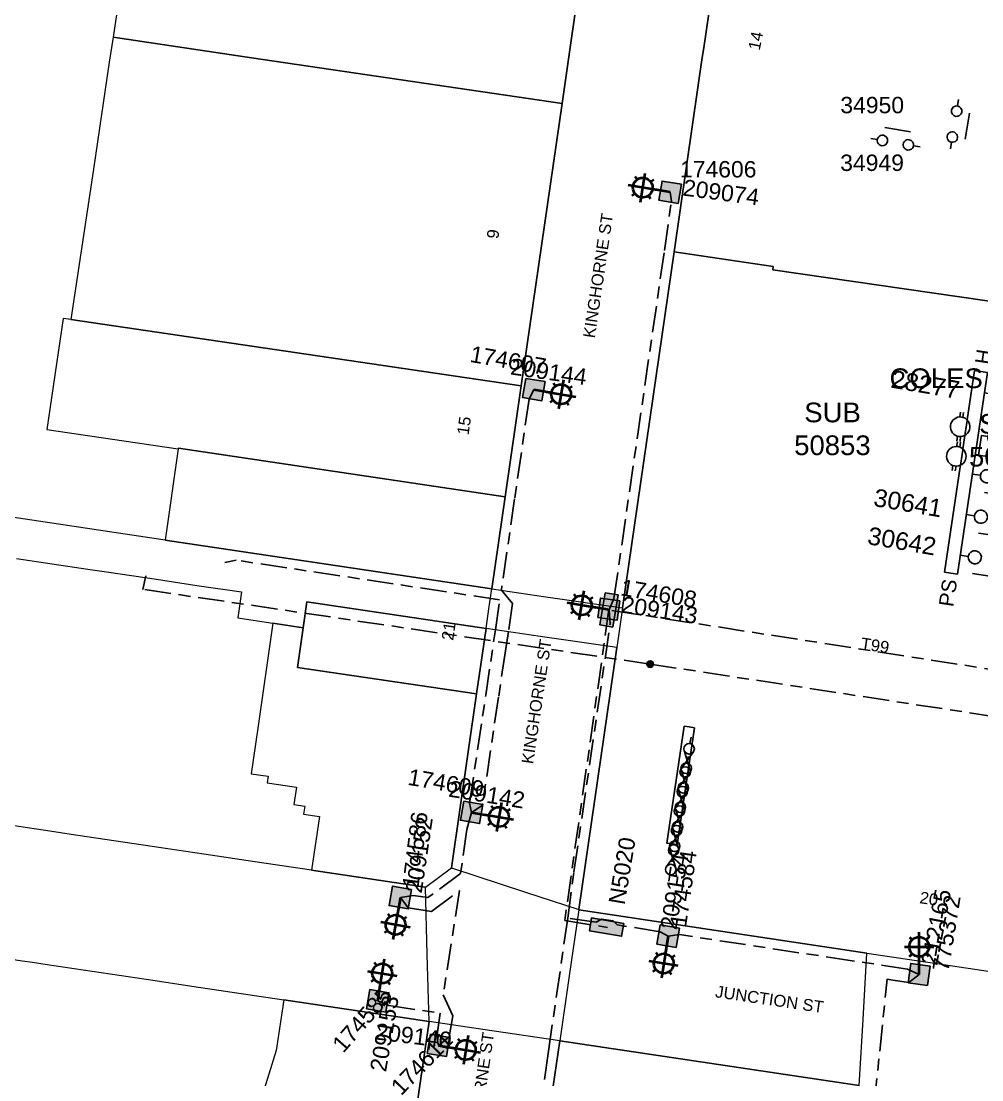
# Model space of a CAD drawing. Header units: metres. Extents: x 280706 to 281640, y 6137848 to 6138622.
# Drawn here: x 280843.8 to 280990.2, y 6138216.8 to 6138378.1 of the extents above; entities that cross this region are included whole.
import ezdxf
from ezdxf.enums import TextEntityAlignment as Align

# ---------------------------------------------------------------- set-up
doc = ezdxf.new("R2010")
doc.units = ezdxf.units.M
doc.linetypes.add('Cable Exist UG', pattern=[8.2, 4, -1.2, 1.8, -1.2])
doc.layers.get('0').update_dxf_attribs({"color": 6})
for name, color, linetype, lineweight in [('Cadastre Buildings_SP_EXT', 9, 'Continuous', 5), ('Cadastre Land Parcels_SP_EXT', 9, 'Continuous', 5), ('Cadastre Roads_SP_EXT', 9, 'Continuous', 5)]:
    doc.layers.add(name, color=color, linetype=linetype, lineweight=lineweight)
for name, color, linetype in [('Equip_HV_EXT', 7, 'Continuous'), ('Equip_LV_EXT', 7, 'Continuous'), ('Equip_SP_SL_EXT', 7, 'Continuous'), ('Mains_HV_EXT', 7, 'Continuous'), ('Mains_LV_EXT', 7, 'Continuous'), ('Mains_SL_EXT', 7, 'Continuous'), ('Notes_HV_MISC', 7, 'Continuous'), ('Notes_SP_MISC', 7, 'Continuous'), ('Sub_HV_EXT', 7, 'Continuous'), ('Sub_LV_EXT', 7, 'Continuous'), ('SupportsUG_SP_LV_EXT', 7, 'Continuous'), ('SupportsUG_SP_LV_SL_EXT', 7, 'Continuous')]:
    doc.layers.add(name, color=color, linetype=linetype)
doc.styles.add('ARIAL', font='arial.ttf', dxfattribs={"height": 2})
doc.styles.add('COLUMN_LABEL', font='arial.ttf')
doc.styles.add('iecARIAL', font='arial.ttf', dxfattribs={"height": 2})
doc.styles.add('IESYMBOL1', font='isocp.shx')
doc.styles.add('PIT_LABEL', font='arial.ttf')
doc.styles.add('POLE_LABEL', font='arial.ttf')
doc.styles.get("Standard").update_dxf_attribs({"font": 'arial.ttf'})
doc.styles.add('SWG_LABEL', font='arial.ttf')
doc.styles.add('SWITCH_LABEL', font='arial.ttf', dxfattribs={"height": 2.5})

# ---------------------------------------------------------------- blocks, each defined once
blk = doc.blocks.new('COLUMN_EXT')
blk.add_hatch(color=256).paths.add_polyline_path([(-1.48500000000015, 1.484999999999891), (-1.48500000000015, -1.485000000000079), (1.484999999999962, -1.485000000000079), (1.484999999999962, 1.484999999999891)])
blk.add_lwpolyline([(-1.485000000000149, -1.485000000000079), (1.484999999999962, -1.485000000000079), (1.484999999999962, 1.484999999999891), (-1.485000000000149, 1.484999999999891)], close=True)
for tag, height, style, flags, p in [('ASSET_NUM', 2.5, 'COLUMN_LABEL', 8, (2, 2)), ('STRUCTURE_PLANT_NUMBER', 0.2, 'POLE_LABEL', 9, (1.813241310185049, 0.03081449384793444)), ('STREET_CODE', 0.2, 'COLUMN_LABEL', 9, (1.813241310185049, -0.2))]:
    blk.add_attdef(tag, text='', height=height, dxfattribs=dict(style=style, flags=flags)).set_placement(p, align=Align.MIDDLE_LEFT)
at = {"flags": 9}
for tag, p in [('STATE', (1.813241310185049, -0.8)), ('STREETNAME', (1.813241310185049, -1.6)), ('OWNED_BY', (1.813241310185049, -0.6000000000000001)), ('COLUMN_TYPE', (1.813241310185049, -0.4)), ('USAGE', (1.813241310185049, -1)), ('LEGEND', (1.813241310185049, -1.2)), ('LOCATION', (1.813241310185049, -1.4)), ('SUBURB', (1.813241310185049, -1.8)), ('NOTES', (1.813241310185049, -2))]:
    blk.add_attdef(tag, text='', height=0.2, dxfattribs=at).set_placement(p, align=Align.MIDDLE_LEFT)
at = {"flags": 1}
blk.add_attdef('Z', (1.813241310185049, -2.350910900690394), '', height=0.2, dxfattribs=at)
blk = doc.blocks.new('PILLAR_EXT')
blk.add_hatch(color=256).paths.add_polyline_path([(-2.475, 0.9900000000001077), (-2.475, -0.9899999999999203), (2.475, -0.9899999999999203), (2.475, 0.9900000000001077)])
blk.add_lwpolyline([(-2.475, -0.9899999999999203), (2.475, -0.9899999999999203), (2.475, 0.9900000000001077), (-2.475, 0.9900000000001077)], close=True)
at = {"style": 'iecARIAL', "flags": 8}
blk.add_attdef('ASSET_NUM', (1.5, 3.5), '', height=2.5, dxfattribs=at)
for tag, p, flags in [('OWNED_BY', (0, -0.2), 9), ('STATE', (0, -0.3999999999999999), 9), ('SUPPORT_TYPE', (0, -0.6000000000000001), 9), ('STREETNAME', (0, -1.8), 9), ('USAGE', (0, -0.8), 9), ('LEGEND', (0, -1), 9), ('LOCATION', (0, -1.2), 9), ('NOTES', (0, -1.4), 9), ('PARENT', (0, -1.6), 9), ('SUBURB', (0, -2), 1)]:
    blk.add_attdef(tag, p, '', height=0.2, dxfattribs=dict(flags=flags))
blk = doc.blocks.new('SL_LANTERN_EXT')
at = {"lineweight": 40}
for p, q in [((-0.0003060289502343494, 1.9678317076105), (-0.0003060289502343494, 6.4678317076105)), ((-1.458713765147479, 5.676239443807788), (-1.060966200730022, 5.27849187939033)), ((1.458101707247053, 5.676239443807788), (1.060354142829596, 5.27849187939033)), ((-2.250306028950234, 4.2178317076105), (2.249693971049766, 4.2178317076105)), ((-1.458713765147479, 2.759423971413256), (-1.060966200730022, 3.157171535830713)), ((0, 0), (4.136637699048151e-10, 2.721158353900137)), ((1.458101707247053, 2.759423971413256), (1.060354142829596, 3.157171535830713))]:
    blk.add_line(p, q, dxfattribs=at)
blk.add_circle((-0.0003060289502343494, 4.2178317076105), 1.5, dxfattribs=at)
at = {"style": 'iecARIAL', "flags": 8}
blk.add_attdef('ASSET_NUM', (1.5, 1.5), '', height=2.5, dxfattribs=at)
for tag, p, height, flags in [('OPERATING_VOLTAGE', (0.9812559736337789, -1.652742460808054), 0.2, 9), ('CONSTRUCTED_VOLTAGE', (0.9812559736337789, -0.6527424608080536), 0.2, 9), ('CONTROL_TYPE', (0.9812559736337789, -0.8527424608080537), 0.2, 9), ('LANTERN_PURPOSE', (0.9812559736337789, -1.052742460808054), 0.2, 9), ('LANTERN_TYPE', (0.9812559736337789, -1.252742460808054), 0.2, 9), ('NO_PHASES', (0.9812559736337789, -1.452742460808054), 0.2, 9), ('LNUMBER', (2.181255973633779, -3.252742460808054), 2.5, 8), ('STATE', (0.9812559736337789, -2.252742460808054), 0.2, 9), ('ORIENTATION', (0.9812559736337789, -1.852742460808054), 0.2, 9), ('OWNED_BY', (0.9812559736337789, -2.052742460808053), 0.2, 9), ('CEXIST', (0.9812559736337789, -2.652742460808053), 0.2, 9), ('CNEW', (0.9812559736337789, -2.852742460808054), 0.2, 9), ('CNUMBER', (0.9812559736337789, -3.052742460808054), 0.2, 9), ('CREMOVE', (0.9812559736337789, -3.252742460808054), 0.2, 9), ('USAGE', (0.9812559736337789, -2.452742460808054), 0.2, 9), ('CREPLACE', (0.9812559736337789, -3.452742460808054), 0.2, 9), ('LKINGHEIGHT', (0.9812559736337789, -3.652742460808054), 0.2, 9), ('LBRACKET', (0.9812559736337789, -3.852742460808054), 0.2, 9), ('LBRACKETVOCAB', (0.9812559736337789, -4.052742460808055), 0.2, 9), ('LCATEGORY', (0.9812559736337789, -4.252742460808054), 0.2, 9), ('LCHARGE1', (0.9812559736337789, -4.452742460808055), 0.2, 9), ('LCHARGE1PERCENT', (0.9812559736337789, -4.652742460808055), 0.2, 9), ('LCHARGE2', (0.9812559736337789, -4.852742460808055), 0.2, 9), ('LCHARGE2PERCENT', (0.9812559736337789, -5.052742460808055), 0.2, 9), ('LCHARGE3', (0.9812559736337789, -5.252742460808055), 0.2, 9), ('LCHARGE3PERCENT', (0.9812559736337789, -5.452742460808055), 0.2, 9), ('LEXIST', (0.9812559736337789, -5.652742460808056), 0.2, 9), ('LLAMP', (0.9812559736337789, -5.852742460808056), 0.2, 9), ('LLAMPVOCAB', (0.9812559736337789, -6.052742460808056), 0.2, 9), ('LMAST', (0.9812559736337789, -6.252742460808056), 0.2, 9), ('LMASTVOCAB', (0.9812559736337789, -6.452742460808056), 0.2, 9), ('LNEW', (0.9812559736337789, -6.652742460808057), 0.2, 9), ('LANTNUMBER', (0.9812559736337789, -6.852742460808057), 0.2, 9), ('LOUTREACH', (0.9812559736337789, -7.252742460808057), 0.2, 9), ('LOUTREACHVOCAB', (0.9812559736337789, -7.452742460808057), 0.2, 9), ('LRATECODE', (0.9812559736337789, -7.652742460808057), 0.2, 9), ('LREMOVE', (0.9812559736337789, -7.852742460808058), 0.2, 9), ('LREPLACE', (0.9812559736337789, -8.052742460808059), 0.2, 9), ('LTYPE', (0.9812559736337789, -8.252742460808058), 0.2, 9), ('STREETNAME', (0.9812559736337789, -9.252742460808054), 0.2, 9), ('SUBURB', (0.9812559736337789, -9.452742460808054), 0.2, 1), ('LTYPEVOCAB', (0.9812559736337789, -8.452742460808057), 0.2, 9), ('LEGEND', (0.9812559736337789, -8.652742460808057), 0.2, 9), ('LOCATION', (0.9812559736337789, -8.852742460808056), 0.2, 9), ('NOTES', (0.9812559736337789, -9.052742460808055), 0.2, 9)]:
    blk.add_attdef(tag, p, '', height=height, dxfattribs=dict(flags=flags))
blk = doc.blocks.new('LV_UG_LINKS_OPEN_EXT')
for p, q in [((-0.2489999999999862, 1.473103866215908), (-0.2489999999999861, 2.220103866215937)), ((0.2489999999999856, 1.473103866215908), (0.2489999999999857, 2.220103866215937)), ((-0.2489999999999863, -1.473103866215909), (-0.2489999999999863, -2.220103866215937)), ((0.2489999999999855, -1.473103866215909), (0.2489999999999854, -2.220103866215937))]:
    blk.add_line(p, q)
at = {"flags": 9}
for tag, p in [('ACTUAL_STATUS', (0, 0)), ('STATE', (0, -1)), ('SWITCH_TYPE', (0, -1.2)), ('OPERATING_VOLTAGE', (0, -0.6000000000000001)), ('ORIENTATION', (0, -0.8)), ('CONSTRUCTED_VOLTAGE', (0, -0.2)), ('USAGE', (0, -1.4)), ('NO_PHASES', (0, -0.4)), ('NOTES', (0, -1.6))]:
    blk.add_attdef(tag, text='', height=0.2, dxfattribs=at).set_placement(p, align=Align.MIDDLE_LEFT)
at = {"flags": 1}
blk.add_attdef('Z', (0, 0), '', height=0.2, dxfattribs=at)
blk.add_wipeout([(-0.24899999999998562, 1.4731038662159084), (-0.43166543155620846, 1.430280027078489), (-0.6075232413923606, 1.3648998175061675), (-0.7738000467949621, 1.2779943224601449), (-0.9278735632138649, 1.1709340935121229), (-1.0673139592560856, 1.0454075344272913), (-1.1899221765783832, 0.9033942740283512), (-1.2937646103509868, 0.7471339462664033), (-1.3772036033608384, 0.5790908698556478), (-1.438923272844135, 0.4019151844951523), (-1.4779502627435812, 0.21840105658267372), (-1.493669094114869, 0.031442613541419195), (-1.4858318715972991, -0.1560116982982902), (-1.4545621928717025, -0.34100561245896444), (-1.4003531994511826, -0.5206216644042816), (-1.3240597995448642, -0.6920272016976363), (-1.2268851856447387, -0.852519056623207), (-1.1103618594613103, -0.9995661767556301), (-0.9763274634561544, -1.130849541168726), (-0.8268958001225378, -1.2442987327808197), (-0.6644234960573812, -1.3381245900689271), (-0.49147283655204177, -1.4108474232147632), (-0.31077135682263524, -1.4613203496971037), (-0.12516882715032562, -1.488747381314257), (0.06240768969837773, -1.492695977393507), (0.2489999999999907, -1.4731038662159068), (0.43166543155621384, -1.4302800270784861), (0.6075232413923659, -1.3648998175061637), (0.7738000467949668, -1.27799432246014), (0.9278735632138694, -1.1709340935121169), (1.06731395925609, -1.0454075344272855), (1.1899221765783874, -0.9033942740283458), (1.2937646103509894, -0.7471339462663971), (1.3772036033608408, -0.5790908698556416), (1.4389232728441363, -0.4019151844951452), (1.4779502627435819, -0.21840105658266662), (1.493669094114869, -0.031442613541412534), (1.4858318715972978, 0.1560116982982973), (1.454562192871701, 0.34100561245897154), (1.40035319945118, 0.5206216644042887), (1.3240597995448617, 0.6920272016976425), (1.2268851856447354, 0.8525190566232133), (1.1103618594613065, 0.9995661767556361), (0.9763274634561495, 1.1308495411687312), (0.8268958001225324, 1.2442987327808255), (0.6644234960573754, 1.3381245900689316), (0.4914728365520358, 1.4108474232147663), (0.310771356822629, 1.4613203496971061), (0.12516882715031935, 1.4887473813142589), (-0.06240768969838402, 1.4926959773935082)])
blk.add_lwpolyline([(-2e-16, -1.493999999999914, 1), (-2e-16, 1.493999999999914, 1)], format="xyb", close=True)
blk = doc.blocks.new('SWG_HOLEC_SU_EXT')
blk.add_line((1.799999999999953, -2), (5.799999999999954, -2.000000000000002))
for points in [[(1, -3.612290588178579e-16), (0, 0)], [(6.599999999999909, -2.304120029538234e-15), (7.599999999999908, -2.765349798108935e-15)]]:
    blk.add_lwpolyline(points)
for points in [[(1.799999999999954, -0.7999999999999551, 1), (1.799999999999954, 0.799999999999954, 1)], [(5.799999999999955, -0.7999999999999564, 1), (5.799999999999955, 0.7999999999999526, 1)]]:
    blk.add_lwpolyline(points, format="xyb", close=True)
at = {"style": 'SWITCH_LABEL', "flags": 8}
blk.add_attdef('ASSET_NUM', text='', height=2.5, rotation=179.9543738355393, dxfattribs=at).set_placement((-2.399999680492635, -2.421339345415305e-05), align=Align.MIDDLE_LEFT)
at = {"flags": 1}
blk.add_attdef('Z', (0, 0), '', height=0.2, dxfattribs=at)
at = {"flags": 9}
for tag, p in [('ACTUAL_STATUS', (0, -0.4)), ('OPERATING_VOLTAGE', (0, -1)), ('ORIENTATION', (0, -1.2)), ('CONSTRUCTED_VOLTAGE', (0, -0.6000000000000001)), ('NO_PHASES', (0, -0.8)), ('STATE', (0, -1.8)), ('SWITCH_TYPE', (0, -2)), ('STREETNAME', (0, -2.6)), ('OWNED_BY', (0, -1.4)), ('USAGE', (0, -2.2)), ('PARENT', (0, -1.6)), ('LOCATION', (0, -2.4)), ('SUBURB', (0, -2.8)), ('NOTES', (0, -3))]:
    blk.add_attdef(tag, text='', height=0.2, dxfattribs=at).set_placement(p, align=Align.MIDDLE_LEFT)
at = {"style": 'SWITCH_LABEL', "flags": 9}
blk.add_attdef('STREET_CODE', text='', height=0.2, dxfattribs=at).set_placement((0, -0.2), align=Align.MIDDLE_LEFT)
blk = doc.blocks.new('PIT_EXT')
blk.add_hatch(color=256).paths.add_polyline_path([(-2.474999999999999, 0.9900000001536684), (2.474999999999999, 0.9900000001536684), (2.474999999999999, -0.9900000001536684), (-2.474999999999999, -0.9900000001536684)])
at = {"lineweight": -3}
blk.add_lwpolyline([(-2.474999999999999, 0.9900000001536684), (2.474999999999999, 0.9900000001536684), (2.474999999999999, -0.9900000001536684), (-2.474999999999999, -0.9900000001536684)], close=True, dxfattribs=at)
at = {"style": 'PIT_LABEL'}
for tag, height, flags, p in [('ASSET_NUM', 2.5, 8, (2, 2)), ('STREET_CODE', 0.2, 9, (0, -0.2))]:
    blk.add_attdef(tag, text='', height=height, dxfattribs=dict(at, flags=flags)).set_placement(p, align=Align.MIDDLE_LEFT)
at = {"flags": 1}
blk.add_attdef('Z', (0, 0), '', height=0.2, dxfattribs=at)
at = {"flags": 9}
for tag, p in [('STATE', (0, -0.6000000000000001)), ('SUPPORT_TYPE', (0, -0.8)), ('OWNED_BY', (0, -0.4)), ('USAGE', (0, -1)), ('LOCATION', (0, -1.2)), ('NOTES', (0, -1.4))]:
    blk.add_attdef(tag, text='', height=0.2, dxfattribs=at).set_placement(p, align=Align.MIDDLE_LEFT)
blk = doc.blocks.new('CONNECTOR_NODE_EXT')
h = blk.add_hatch(color=256)
edge = h.paths.add_edge_path()
edge.add_arc((0, 0), 0.5, 0, 360)
blk.add_circle((0, 0), 0.5)
at = {"flags": 1}
blk.add_attdef('Z', (0, 0), '', height=0.2, dxfattribs=at)
at = {"flags": 9}
for tag, p in [('CONNECTOR_TYPE', (0, 0)), ('SUBTYPE', (0, -1)), ('OPERATING_VOLTAGE', (0, -0.6000000000000001)), ('ORIENTATION', (0, -0.8)), ('CONSTRUCTED_VOLTAGE', (0, -0.2)), ('USAGE', (0, -1.2)), ('NO_PHASES', (0, -0.4)), ('NOTES', (0, -1.4))]:
    blk.add_attdef(tag, text='', height=0.2, dxfattribs=at).set_placement(p, align=Align.MIDDLE_LEFT)
blk = doc.blocks.new('LV_UG_DFUSE_CLOSED_EXT')
for points in [[(1, -3.613374790351065e-16), (0, 0)], [(5.039784946742126, 0.7257815100182299), (2.155555555555553, -0.7166451331820963)], [(5.048872558026642, -0.7074657615368452), (2.155555555555553, 0.7166451331820949)], [(6.199889668833661, 0.01310309424376922), (7.199889668833661, 0.01310309424376896)]]:
    blk.add_lwpolyline(points)
for centre in [(1.8, -6.098149329253344e-16), (5.399891455478972, 0.01141234609430987)]:
    blk.add_circle(centre, 0.8)
at = {"flags": 9}
for tag, p in [('ACTUAL_STATUS', (0, 0)), ('STATE', (0, -1)), ('SWITCH_TYPE', (0, -1.2)), ('OPERATING_VOLTAGE', (0, -0.6000000000000001)), ('ORIENTATION', (0, -0.8)), ('CONSTRUCTED_VOLTAGE', (0, -0.2)), ('USAGE', (0, -1.4)), ('NO_PHASES', (0, -0.4)), ('NOTES', (0, -1.6))]:
    blk.add_attdef(tag, text='', height=0.2, dxfattribs=at).set_placement(p, align=Align.MIDDLE_LEFT)
at = {"flags": 1}
blk.add_attdef('Z', (0, 0), '', height=0.2, dxfattribs=at)
blk = doc.blocks.new('SWG_HOLEC_SFU_EXT')
for p, q in [((2.234521553038632, 4.026372897280907), (5.694345196992856, 5.537004763850518)), ((2.248953841069237, 5.561662617330625), (5.694345196992856, 4.06412339048046)), ((1.800000000000011, -2.000000000000056), (5.800000000000012, -2.000000000000057))]:
    blk.add_line(p, q)
for points in [[(2.005727443905692, 4.000001384089297, 1), (2.005727443905692, 5.600001384089318, 1)], [(6.005727443905692, 4.000001384089297, 1), (6.005727443905692, 5.600001384089318, 1)], [(1.800000000000011, -0.8000000000000116, 1), (1.800000000000011, 0.800000000000011, 1)], [(5.800000000000012, -0.800000000000012, 1), (5.800000000000012, 0.8000000000000107, 1)]]:
    blk.add_lwpolyline(points, format="xyb", close=True)
for points in [[(8.403405115905679, 4.800001384089306), (7.603405115905668, 5.40000138408933)], [(7.600000000000023, -4.653504144525048e-16), (7.600000000000023, 2.399999999999977), (0.4057293440000083, 2.399999999999977), (0.4057293440000084, 4.799999999999955), (1.205727443905681, 4.800001384089307)], [(6.805722205983982, 4.802079916614241), (8.403405115905679, 4.800001384089306), (7.603405115905668, 4.200001384089284)], [(1, -1.612303176911189e-16), (0, 0)], [(6.600000000000023, -8.041200967613859e-16), (7.600000000000023, -1.065350414452505e-15)]]:
    blk.add_lwpolyline(points)
at = {"style": 'iecARIAL', "flags": 8}
blk.add_attdef('ASSET_NUM', text='', height=2.5, rotation=179.9543738355392, dxfattribs=at).set_placement((-3, 1), align=Align.MIDDLE_LEFT)
at = {"flags": 9}
for tag, p in [('ACTUAL_STATUS', (0, 0)), ('OPERATING_VOLTAGE', (0, -0.8)), ('ORIENTATION', (0, -1)), ('OWNED_BY', (0, -1.2)), ('CONSTRUCTED_VOLTAGE', (0, -0.4)), ('NO_PHASES', (0, -0.6000000000000001)), ('STATE', (0, -1.6)), ('SWITCH_TYPE', (0, -1.8)), ('STREETNAME', (0, -2.4)), ('SUBURB', (0, -2.6)), ('USAGE', (0, -2)), ('PARENT', (0, -1.4)), ('LOCATION', (0, -2.2)), ('NOTES', (0, -2.8))]:
    blk.add_attdef(tag, text='', height=0.2, dxfattribs=at).set_placement(p, align=Align.MIDDLE_LEFT)
at = {"flags": 1}
blk.add_attdef('Z', (0, 0), '', height=0.2, dxfattribs=at)
blk = doc.blocks.new('HOLEC_AABCA_EXT')
for p, q in [((-1.6, 4.532398761858404e-16), (-1.5999999999999985, 24.82595079205601)), ((-1.5999999999999985, 24.82595079205601), (-0.7999999999999985, 24.82595079205601)), ((1.5543122344752192e-15, 24.82595079205601), (-0.7999999999999985, 24.82595079205601)), ((0, 4.930380657631324e-32), (1.5543122344752192e-15, 24.82595079205601)), ((-1.6, 4.532398761858404e-16), (-0.8, 2.2661993809292026e-16)), ((0, 4.930380657631324e-32), (-0.8, 2.2661993809292026e-16))]:
    blk.add_line(p, q)
for name, p in [('SWG_HOLEC_SU_EXT', (1.77635683940025e-15, 22.32592657866257)), ('SWG_HOLEC_SFU_EXT', (7.547218828426883e-16, 12.32595079205602)), ('SWG_HOLEC_SU_EXT', (-3.195072784123454e-07, 7.32592657866257)), ('SWG_HOLEC_SU_EXT', (-3.195072793005238e-07, 2.325926250539168))]:
    blk.add_blockref(name, p)
at = {"style": 'IESYMBOL1'}
blk.add_text('TRF', height=1.999999999999999, rotation=90, dxfattribs=at).set_placement((10.13246649374724, 17.17590069318131), align=Align.MIDDLE_CENTER)
at = {"style": 'ARIAL'}
blk.add_attdef('SWG_TYPE', text='', height=1.8, rotation=90, dxfattribs=at).set_placement((-0.7999999999999984, 25.7417155152817), align=Align.MIDDLE_LEFT)
at = {"style": 'SWG_LABEL', "flags": 8}
for tag, p in [('ASSET_NUM4', (-2.399999680492719, 22.32595079205603)), ('ASSET_NUM3', (-2.399999999999999, 14.32595079205602)), ('ASSET_NUM2', (-2.399999999999999, 7.325950792056025)), ('ASSET_NUM1', (-2.4, 2.325950463932622))]:
    blk.add_attdef(tag, text='', height=2.5, rotation=179.9543738355393, dxfattribs=at).set_placement(p, align=Align.MIDDLE_LEFT)
at = {"flags": 1}
blk.add_attdef('Z', (0, 0), '', height=0.2, rotation=90, dxfattribs=at)
at = {"style": 'ARIAL'}
blk.add_attdef('SUB_TYPE', text='', height=1.8, rotation=90, dxfattribs=at).set_placement((-0.8000000000000003, -0.7573673738163151), align=Align.MIDDLE_RIGHT)

msp = doc.modelspace()

# ---------------------------------------------------------------- linework, layer by layer
at = {"layer": 'Cadastre Buildings_SP_EXT', "linetype": 'Continuous'}
msp.add_lwpolyline([(280917.547743652, 6138305.62485981), (280867.795671077, 6138313.05698544), (280867.775300492, 6138312.91422617), (280865.768247239, 6138299.0347551), (280915.518613089, 6138291.60262947), (280917.547743652, 6138305.62485981)], close=True, dxfattribs=at)
at = {"layer": 'Cadastre Land Parcels_SP_EXT', "linetype": 'Continuous'}
for points in [[(281052.363871181, 6138420.25012141), (281045.995737557, 6138429.14262006), (281032.774972076, 6138431.12168117), (281026.973384524, 6138391.34317241), (280994.690082927, 6138396.17425884), (280995.983995913, 6138405.11773867), (280976.718420164, 6138408.16289062), (280967.121832468, 6138409.55699578), (280965.413254844, 6138409.75490189), (280953.21264403, 6138411.52047931), (280949.011830148, 6138382.43677785), (280947.797840783, 6138374.02753831), (280947.586127269, 6138372.56191788), (280946.111036372, 6138362.348511), (280943.310080741, 6138342.95610187), (280958.386348777, 6138340.70425604), (280958.315276055, 6138340.21303112), (281039.052472489, 6138328.52913581), (281045.976442596, 6138376.33558736), (281052.363871181, 6138420.25012141)], [(280927.399615435, 6138373.69155817), (280931.999870409, 6138405.47602308), (280881.903602675, 6138412.97963859), (280865.320380504, 6138415.46293544), (280863.809531974, 6138415.68942995), (280857.828890727, 6138375.64388957), (280878.942091729, 6138372.5207612), (280926.21828589, 6138365.52784258), (280927.399615435, 6138373.69155817)], [(280926.21828589, 6138365.52784258), (280878.942091729, 6138372.5207612), (280857.828890727, 6138375.64388957), (280857.265176943, 6138371.85765181), (280854.834365926, 6138355.54039917), (280851.420219984, 6138332.62214574), (280919.993448328, 6138322.52353503), (280926.21828589, 6138365.52784258)], [(281023.033937701, 6138232.63034867), (281027.48505502, 6138248.51231408), (281029.41835698, 6138261.88558056), (281030.406825427, 6138268.72042211), (281030.668546523, 6138270.53149315), (281039.006093776, 6138328.20767114), (281039.052472489, 6138328.52913581), (280958.315276055, 6138340.21303112), (280958.386348777, 6138340.70425604), (280943.310080741, 6138342.95610187), (280935.447738278, 6138288.71371881), (280934.572915379, 6138282.67952962), (280928.787170937, 6138242.77489555), (280928.780267236, 6138242.72001997), (280972.644174143, 6138236.13273808), (280984.682370953, 6138234.32644653), (281017.917144238, 6138229.35206403), (281023.033937701, 6138232.63034867)], [(280919.993448328, 6138322.52353503), (280851.420219984, 6138332.62214574), (280850.213045812, 6138332.80022584), (280847.750194539, 6138315.90607157), (280867.775354477, 6138312.91420204), (280867.795711545, 6138313.05696705), (280917.5477678, 6138305.6248668), (280919.993448328, 6138322.52353503)], [(280914.644672791, 6138285.56837468), (280887.33619623, 6138289.64757721), (280886.770977793, 6138285.68618015), (280885.905182812, 6138279.65615089), (280913.202330221, 6138275.60252746), (280914.644672791, 6138285.56837468)], [(280909.366261904, 6138249.10240354), (280913.202330221, 6138275.60252746), (280885.905182812, 6138279.65615089), (280886.770977793, 6138285.68618015), (280882.166120352, 6138286.37486864), (280879.870993624, 6138270.38023128), (280878.878099727, 6138263.45865091), (280881.465129118, 6138263.07788522), (280881.319266296, 6138262.04764053), (280885.781004693, 6138261.38134482), (280885.368641289, 6138258.77271923), (280887.049869634, 6138258.5214422), (280886.846652983, 6138257.28293584), (280889.284898755, 6138256.91748221), (280888.037275973, 6138248.74907564), (280905.402652126, 6138246.15514255), (280909.366261904, 6138249.10240354)], [(280905.961586424, 6138225.71779622), (280883.827522682, 6138229.02546585), (280882.664248971, 6138221.31084489), (280873.936023018, 6138193.11957963), (280883.655107161, 6138191.6668815), (280885.338017177, 6138189.39193483), (280900.369588171, 6138187.14513401), (280905.961586424, 6138225.71779622)], [(280968.66073835, 6138203.51929793), (280970.646703162, 6138210.30050303), (280971.457888094, 6138215.94419054), (280925.863453332, 6138222.76071073), (280923.109053433, 6138203.75437782), (280967.735730852, 6138197.08389748), (280968.66073835, 6138203.51929793)]]:
    msp.add_lwpolyline(points, close=True, dxfattribs=at)
at = {"layer": 'Cadastre Roads_SP_EXT', "linetype": 'Continuous'}
for points in [[(280943.310041879, 6138342.95613554), (280946.111100145, 6138362.34851891), (280947.586071022, 6138372.5618732), (280947.797828201, 6138374.02748367), (280949.011855599, 6138382.43683987), (280953.212648247, 6138411.52042565), (280954.602933913, 6138421.13082831), (280957.678887967, 6138442.39732453), (280945.973343181, 6138444.10206696), (280937.481421107, 6138445.21418953), (280936.977990049, 6138439.86930763), (280935.581258063, 6138430.21996214), (280931.999841918, 6138405.47607395), (280927.399642381, 6138373.69156861), (280926.218288109, 6138365.52779069), (280919.993439455, 6138322.52351048), (280917.547723511, 6138305.62488138), (280915.518634077, 6138291.60263534), (280923.754911016, 6138290.4078586), (280935.447739775, 6138288.71371286), (280943.310041879, 6138342.95613554)], [(280934.572894748, 6138282.67951631), (280922.880949047, 6138284.37463341), (280914.644672108, 6138285.56835049), (280913.202286051, 6138275.6025172), (280909.36628444, 6138249.10240433), (280920.672069114, 6138245.41820029), (280928.787190569, 6138242.7749444), (280934.572894748, 6138282.67951631)], [(280972.100099363, 6138226.00930375), (280972.644151065, 6138236.13267448), (280928.780302721, 6138242.72001822), (280927.31495717, 6138232.68495324), (280925.863475621, 6138222.76071196), (280971.457851672, 6138215.94421481), (280972.100099363, 6138226.00930375)], [(280923.109131095, 6138203.75440131), (280925.863475621, 6138222.76071196), (280914.16384732, 6138224.50033516), (280905.961568094, 6138225.71780648), (280900.369606722, 6138187.14506183), (280912.173877332, 6138186.09740246), (280920.444063677, 6138185.36614258), (280923.109131095, 6138203.75440131)]]:
    msp.add_lwpolyline(points, close=True, dxfattribs=at)
for points in [[(280843.129733793, 6138296.25122643), (280848.556651725, 6138295.43996154), (280853.983657963, 6138294.62966801), (280857.203638689, 6138294.14857831), (280864.440117971, 6138293.06824581), (280870.60279938, 6138292.14721688), (280877.387506464, 6138291.13364352), (280876.814843701, 6138287.17507354), (280882.166083609, 6138286.37484687), (280886.771051657, 6138285.68615035), (280887.336208432, 6138289.64754612), (280914.644672108, 6138285.56835049), (280915.077988404, 6138288.56650718), (280915.518634077, 6138291.60263534), (280915.518634077, 6138291.60263534), (280865.768236392, 6138299.03471185), (280815.296115844, 6138306.57372662)], [(280837.856997693, 6138235.89522033), (280844.014645674, 6138234.97507446), (280845.54030405, 6138234.74698071), (280847.823007587, 6138234.4055907), (280855.999148312, 6138233.18361578), (280864.252733178, 6138231.95051435), (280869.851670703, 6138231.11452385), (280883.827556222, 6138229.02547481), (280905.961568094, 6138225.71780648), (280905.682521936, 6138235.93601758), (280905.682521936, 6138235.93601758), (280905.402681027, 6138246.15511175), (280888.03726775, 6138248.74909304), (280879.420039822, 6138250.03623759), (280871.638802393, 6138251.19904766), (280864.831047509, 6138252.21606494), (280851.431975124, 6138254.21742637), (280848.211994398, 6138254.69842776), (280842.785076466, 6138255.50872129)]]:
    msp.add_lwpolyline(points, dxfattribs=at)
at = {"layer": 'Mains_HV_EXT', "linetype": 'Cable Exist UG'}
for points in [[(280939.6488527137, 6138280.156297519), (280862.3820916877, 6138291.534802458), (280862.8169384787, 6138293.602013889)], [(280939.6488527137, 6138280.156297519), (281002.9433765647, 6138270.489402268), (281006.3891695559, 6138293.921688198)]]:
    msp.add_lwpolyline(points, dxfattribs=at)
at = {"layer": 'Mains_LV_EXT', "linetype": 'Cable Exist UG'}
for points in [[(281002.433416801, 6138302.62080888), (281005.141929234, 6138296.49099563), (281002.598913834, 6138277.62483435), (280933.374107432, 6138288.39849101)], [(280933.370186888, 6138288.47882046), (280926.633356548, 6138241.08427393), (280933.137873764, 6138240.04341103)]]:
    msp.add_lwpolyline(points, dxfattribs=at)
at = {"layer": 'Mains_SL_EXT', "linetype": 'Cable Exist UG'}
for points in [[(280933.374107432, 6138288.39849101), (280934.132107201, 6138290.13671035), (280934.132107201, 6138290.13671035), (280941.815623946, 6138343.1633278), (280942.888018028, 6138350.6086089), (280942.680646241, 6138352.024426)], [(280921.92136239, 6138321.95543354), (280921.201900741, 6138320.50850232), (280921.201900741, 6138320.50850232), (280919.00047322, 6138305.32965498), (280916.974469217, 6138291.42148117), (280918.698591283, 6138289.37704226), (280918.698591283, 6138289.37704226), (280918.041858348, 6138285.10314812), (280917.600671953, 6138282.19435424), (280917.600671953, 6138282.19435424), (280916.550716733, 6138275.11143157), (280914.073933513, 6138258.60076687), (280912.45349734, 6138257.56774506)], [(280912.45349734, 6138257.56774506), (280912.134765403, 6138258.98222752), (280912.134765403, 6138258.98222752), (280914.606960752, 6138275.41648331), (280916.074495683, 6138285.38818005), (280916.714795697, 6138289.94969203), (280916.714795697, 6138289.94969203), (280876.580597331, 6138295.97623646), (280874.86882081, 6138295.63214611)], [(280927.093394924, 6138241.45405636), (280928.032073409, 6138248.50344586), (280933.540021545, 6138286.25837413), (280933.374107432, 6138288.39849101)], [(280912.45349734, 6138257.56774506), (280911.730615642, 6138254.96567125), (280911.730615642, 6138254.96567125), (280910.761490374, 6138248.27063224), (280905.797580369, 6138244.57948118), (280903.551525371, 6138244.9149797), (280901.597759489, 6138244.58707202)], [(280901.597759489, 6138244.58707202), (280902.780179068, 6138243.00801011), (280902.780179068, 6138243.00801011), (280906.324101172, 6138242.47865316), (280910.589403489, 6138245.65037377), (280908.108532893, 6138229.74897839), (280909.600091587, 6138226.57959342), (280909.600091587, 6138226.57959342), (280909.036117071, 6138223.39636143), (280907.395327432, 6138222.06195818)], [(280927.093394924, 6138241.45405636), (280924.405819868, 6138223.00455721), (280924.116033228, 6138220.84308588), (280924.116033228, 6138220.84308588), (280922.400336163, 6138209.04967053), (280921.684461395, 6138207.63326951)], [(280942.372925195, 6138238.70984195), (280941.185834329, 6138239.38167315), (280934.603406716, 6138240.41828183), (280933.99505497, 6138241.02821848), (280932.246074983, 6138241.29640042), (280931.418256154, 6138240.85104323), (280927.093394924, 6138241.45405636)], [(280980.606827234, 6138232.87356905), (280978.853509623, 6138233.70639283), (280978.853509623, 6138233.70639283), (280970.398729991, 6138234.96004954), (280944.094961865, 6138238.95241522), (280942.372925195, 6138238.70984195)], [(280972.659633008, 6138195.78271431), (280971.437340656, 6138196.61011606), (280971.437340656, 6138196.61011606), (280973.756384517, 6138213.05154562), (280975.747520697, 6138232.15293958), (280976.583847942, 6138232.03098562), (280976.583847942, 6138232.03098562), (280979.020925221, 6138231.67296482), (280980.606827234, 6138232.87356905)], [(280898.146011892, 6138228.86802367), (280899.824422075, 6138228.15164841), (280899.824422075, 6138228.15164841), (280907.660339566, 6138226.9806568), (280907.137322229, 6138223.37300499), (280907.395327432, 6138222.06195818)]]:
    msp.add_lwpolyline(points, dxfattribs=at)
at = {"layer": 'Sub_LV_EXT'}
for p, q in [((280942.1636845188, 6138252.885446299), (280944.80665762676, 6138270.694432949)), ((280943.74635068525, 6138252.650568021), (280946.38932379324, 6138270.459554671)), ((280944.80665762676, 6138270.694432949), (280945.59799071, 6138270.57699381)), ((280946.38932379324, 6138270.459554671), (280945.59799071, 6138270.57699381)), ((280942.1636845188, 6138252.885446299), (280942.955017602, 6138252.76800716)), ((280943.74635068525, 6138252.650568021), (280942.955017602, 6138252.76800716))]:
    msp.add_line(p, q, dxfattribs=at)

# ---------------------------------------------------------------- block references
at = {"layer": 'Equip_HV_EXT'}
ref = msp.add_blockref('SWG_HOLEC_SU_EXT', (280985.3680584413, 6138358.650140682), dxfattribs=dict(at, rotation=80.5904245461979))
ref.add_attrib('ASSET_NUM', '34949', dxfattribs={"layer": '0', "height": 2.5, "style": 'SWITCH_LABEL'}).set_placement((280978.2968780324, 6138357.763338545), align=Align.TOP_RIGHT)
ref = msp.add_blockref('SWG_HOLEC_SU_EXT', (280980.7455896316, 6138358.936571387), dxfattribs=dict(at, rotation=170.3756071706616))
ref.add_attrib('ASSET_NUM', '34950', dxfattribs={"layer": '0', "height": 2.5, "style": 'SWITCH_LABEL'}).set_placement((280978.3158789689, 6138363.300521547), align=Align.BOTTOM_RIGHT)
msp.add_blockref('CONNECTOR_NODE_EXT', (280939.6488496687, 6138280.156261719), dxfattribs=at)
at = {"layer": 'Equip_LV_EXT', "rotation": 260.3752272185633}
for p in [(280945.871998, 6138269.019), (280945.430978, 6138266.051023), (280944.99101, 6138263.083), (280944.549991, 6138260.115022), (280944.109977, 6138257.146999), (280943.669003, 6138254.179022)]:
    msp.add_blockref('LV_UG_DFUSE_CLOSED_EXT', p, dxfattribs=at)
at = {"layer": 'Equip_SP_SL_EXT'}
ref = msp.add_blockref('SL_LANTERN_EXT', (280942.680673, 6138352.024397), dxfattribs=dict(at, rotation=80.44736701652164))
ref.add_attrib('ASSET_NUM', '174606', dxfattribs={"layer": '0', "height": 2.5, "style": 'iecARIAL'}).set_placement((280944.180673, 6138353.524397), align=Align.BOTTOM_LEFT)
ref = msp.add_blockref('SL_LANTERN_EXT', (280921.921361, 6138321.955487), dxfattribs=dict(at, rotation=260.3734564753293))
ref.add_attrib('ASSET_NUM', '174607', dxfattribs={"layer": '0', "height": 2.5, "rotation": 350.1070295466702, "style": 'iecARIAL'}).set_placement((280923.421361, 6138323.455487), align=Align.BOTTOM_RIGHT)
ref = msp.add_blockref('SL_LANTERN_EXT', (280933.374078, 6138288.398501), dxfattribs=dict(at, rotation=80.44736701652164))
ref.add_attrib('ASSET_NUM', '174608', dxfattribs={"layer": '0', "height": 2.5, "rotation": 350.4457157941567, "style": 'iecARIAL'}).set_placement((280934.874078, 6138289.898501), align=Align.BOTTOM_LEFT)
ref = msp.add_blockref('SL_LANTERN_EXT', (280912.453494, 6138257.567792), dxfattribs=dict(at, rotation=260.3759074585831))
ref.add_attrib('ASSET_NUM', '174609', dxfattribs={"layer": '0', "height": 2.5, "rotation": 350.2403632484753, "style": 'iecARIAL'}).set_placement((280913.953494, 6138259.067792), align=Align.BOTTOM_RIGHT)
ref = msp.add_blockref('SL_LANTERN_EXT', (280901.597815, 6138244.587013), dxfattribs=dict(at, rotation=169.8895113460517))
ref.add_attrib('ASSET_NUM', '174586', dxfattribs={"layer": '0', "height": 2.5, "rotation": 82.78573799304226, "style": 'iecARIAL'}).set_placement((280903.097815, 6138246.087013), align=Align.MIDDLE_LEFT)
ref = msp.add_blockref('SL_LANTERN_EXT', (280942.372901, 6138238.709813), dxfattribs=dict(at, rotation=170.8961166713727))
ref.add_attrib('ASSET_NUM', '174584', dxfattribs={"layer": '0', "height": 2.5, "rotation": 81.83805937804797, "style": 'iecARIAL'}).set_placement((280943.872901, 6138240.209813), align=Align.MIDDLE_LEFT)
ref = msp.add_blockref('SL_LANTERN_EXT', (280980.606844, 6138232.873519), dxfattribs=at)
ref.add_attrib('ASSET_NUM', '212165', dxfattribs={"layer": '0', "height": 2.5, "rotation": 79.16991519902969, "style": 'iecARIAL'}).set_placement((280982.106844, 6138234.373519), align=Align.MIDDLE_LEFT)
ref = msp.add_blockref('SL_LANTERN_EXT', (280898.146019, 6138228.868108), dxfattribs=dict(at, rotation=350.7478777407831))
ref.add_attrib('ASSET_NUM', '174585', dxfattribs={"layer": '0', "height": 2.5, "rotation": 48.68423102602407, "style": 'iecARIAL'}).set_placement((280899.646019, 6138230.368108), align=Align.MIDDLE_RIGHT)
ref = msp.add_blockref('SL_LANTERN_EXT', (280907.395313, 6138222.061993), dxfattribs=dict(at, rotation=260.6523587371557))
ref.add_attrib('ASSET_NUM', '174611', dxfattribs={"layer": '0', "height": 2.5, "rotation": 46.07975409354773, "style": 'iecARIAL'}).set_placement((280908.895313, 6138223.561993), align=Align.MIDDLE_RIGHT)
at = {"layer": 'SupportsUG_SP_LV_EXT', "rotation": 80.44736701652164}
msp.add_blockref('PIT_EXT', (280933.374104, 6138288.398478), dxfattribs=at)
at = {"layer": 'SupportsUG_SP_LV_EXT'}
ref = msp.add_blockref('PILLAR_EXT', (280933.006202, 6138240.089536), dxfattribs=dict(at, rotation=170.389612739356))
ref.add_attrib('ASSET_NUM', 'N5020', dxfattribs={"layer": '0', "height": 2.5, "rotation": 80.44786705847132, "style": 'iecARIAL'}).set_placement((280934.506202, 6138243.589536), align=Align.MIDDLE_LEFT)
at = {"layer": 'SupportsUG_SP_LV_SL_EXT'}
ref = msp.add_blockref('COLUMN_EXT', (280942.680667, 6138352.02439), dxfattribs=dict(at, rotation=80.44736701652164))
ref.add_attrib('ASSET_NUM', '209074', dxfattribs={"layer": '0', "height": 2.5, "rotation": 352.5137539101383, "style": 'COLUMN_LABEL'}).set_placement((280944.680667, 6138352.77439), align=Align.MIDDLE_LEFT)
ref = msp.add_blockref('COLUMN_EXT', (280921.921301, 6138321.955473), dxfattribs=dict(at, rotation=260.3734564753293))
ref.add_attrib('ASSET_NUM', '209144', dxfattribs={"layer": '0', "height": 2.5, "rotation": 351.7976457315839, "style": 'COLUMN_LABEL'}).set_placement((280923.921301, 6138322.705473), align=Align.BOTTOM_CENTER)
ref = msp.add_blockref('COLUMN_EXT', (280933.334301, 6138288.516844), dxfattribs=dict(at, rotation=351.8379884610961))
ref.add_attrib('ASSET_NUM', '209143', dxfattribs={"layer": '0', "height": 2.5, "rotation": 351.2850844327452, "style": 'COLUMN_LABEL'}).set_placement((280935.334301, 6138289.266844), align=Align.MIDDLE_LEFT)
ref = msp.add_blockref('COLUMN_EXT', (280912.453502, 6138257.567721), dxfattribs=dict(at, rotation=260.3759074585831))
ref.add_attrib('ASSET_NUM', '209142', dxfattribs={"layer": '0', "height": 2.5, "rotation": 350.8264648346067, "style": 'COLUMN_LABEL'}).set_placement((280914.453502, 6138258.317721), align=Align.BOTTOM_CENTER)
ref = msp.add_blockref('COLUMN_EXT', (280901.597793, 6138244.587017), dxfattribs=dict(at, rotation=170.1676235822497))
ref.add_attrib('ASSET_NUM', '209152', dxfattribs={"layer": '0', "height": 2.5, "rotation": 81.5238724068078, "style": 'COLUMN_LABEL'}).set_placement((280903.597793, 6138245.337017), align=Align.MIDDLE_LEFT)
ref = msp.add_blockref('COLUMN_EXT', (280942.372948, 6138238.70982), dxfattribs=dict(at, rotation=170.389612739356))
ref.add_attrib('ASSET_NUM', '209154', dxfattribs={"layer": '0', "height": 2.5, "rotation": 80.84822518495349, "style": 'COLUMN_LABEL'}).set_placement((280944.372948, 6138239.45982), align=Align.BOTTOM_LEFT)
ref = msp.add_blockref('COLUMN_EXT', (280980.60687, 6138232.873576), dxfattribs=dict(at, rotation=352.1027942069747))
ref.add_attrib('ASSET_NUM', '775372', dxfattribs={"layer": '0', "height": 2.5, "rotation": 80.73216375219029, "style": 'COLUMN_LABEL'}).set_placement((280982.60687, 6138233.623576), align=Align.TOP_LEFT)
ref = msp.add_blockref('COLUMN_EXT', (280898.146033, 6138228.868092), dxfattribs=dict(at, rotation=350.2355714294191))
ref.add_attrib('ASSET_NUM', '209153', dxfattribs={"layer": '0', "height": 2.5, "rotation": 80.23332059560643, "style": 'COLUMN_LABEL'}).set_placement((280900.146033, 6138229.618092), align=Align.MIDDLE_RIGHT)
ref = msp.add_blockref('COLUMN_EXT', (280907.395296, 6138222.06203), dxfattribs=dict(at, rotation=260.6523587371557))
ref.add_attrib('ASSET_NUM', '209140', dxfattribs={"layer": '0', "height": 2.5, "rotation": 352.9791976238149, "style": 'COLUMN_LABEL'}).set_placement((280909.395296, 6138222.81203), align=Align.MIDDLE_RIGHT)

# ---------------------------------------------------------------- texts
at = {"layer": 'Cadastre Land Parcels_SP_EXT'}
for s, rotation, p in [('14', 78.64881788000021, (280956.322415, 6138373.551949)), ('9', 81.55760199999987, (280916.5017, 6138344.840609)), ('15', 81.55770099999988, (280911.97167, 6138314.961107)), ('21', 81.56003599999967, (280909.630313, 6138283.664469)), ('20', 351.42003154, (280980.588363, 6138243.748878))]:
    msp.add_text(s, height=1.8, rotation=rotation, dxfattribs=at).set_placement(p)
at = {"layer": 'Cadastre Roads_SP_EXT'}
for s, rotation, p in [('KINGHORNE ST', 81.55927999999996, (280931.202967, 6138329.719433)), ('KINGHORNE ST', 81.55977599999996, (280921.815951, 6138264.842637)), ('JUNCTION ST', 351.6112979999997, (280949.464351, 6138229.419389)), ('KINGHORNE ST', 81.75800299999992, (280913.143114, 6138204.971432))]:
    msp.add_text(s, height=1.8, rotation=rotation, dxfattribs=at).set_placement(p)
at = {"layer": 'Mains_LV_EXT'}
msp.add_text('T99', height=1.8, rotation=351.3225761524282, dxfattribs=at).set_placement((280971.618326, 6138282.432318))
at = {"layer": 'Notes_HV_MISC', "color": 2, "char_height": 2.7, "attachment_point": 1, "rotation": 350.35382964777, "style": 'iecARIAL'}
for s, insert in [('\\pi8.884;28277', (280967.8571696573, 6138326.439627134)), ('\\pi9.1686;30641', (280964.9358932255, 6138308.448727349)), ('\\pi8.9218;30642', (280964.2570358587, 6138302.595235398))]:
    msp.add_mtext_dynamic_manual_height_columns(s, width=27.97496044967556, gutter_width=10, heights=[0], dxfattribs=dict(at, insert=insert))
at = {"layer": 'Notes_HV_MISC', "color": 2, "insert": (280953.2311897409, 6138319.983277006), "char_height": 3, "attachment_point": 1, "style": 'iecARIAL'}
msp.add_mtext_dynamic_manual_height_columns('\\pi9.8845;SUB\\P\\pi8.3425;50853', width=27.97496044967556, gutter_width=10, heights=[0], dxfattribs=at)
at = {"layer": 'Notes_SP_MISC', "color": 2, "insert": (280976.1044812088, 6138325.19020358), "char_height": 3, "attachment_point": 1, "style": 'iecARIAL'}
msp.add_mtext_dynamic_manual_height_columns('COLES', width=27.97496044967556, gutter_width=10, heights=[0], dxfattribs=at)

# ---------------------------------------------------------------- next in the draw order: block references
at = {"layer": 'Equip_LV_EXT', "rotation": 349.5952136400614}
msp.add_blockref('LV_UG_LINKS_OPEN_EXT', (280986.2762981529, 6138311.799995816), dxfattribs=at)

# ---------------------------------------------------------------- next in the draw order: block references
at = {"layer": 'Equip_LV_EXT', "rotation": 352.9971824075722}
msp.add_blockref('LV_UG_LINKS_OPEN_EXT', (280986.861241153, 6138316.303109816), dxfattribs=at)

# ---------------------------------------------------------------- next in the draw order: block references
at = {"layer": 'Sub_HV_EXT', "linetype": 'Cable Exist UG'}
ref = msp.add_blockref('HOLEC_AABCA_EXT', (280986.4342553519, 6138293.865987105), dxfattribs=dict(at, xscale=1.25, yscale=1.25, zscale=1.25, rotation=351.5079808071127))
ref.add_attrib('SUB_TYPE', 'PS', dxfattribs={"layer": '0', "height": 2.25, "rotation": 81.50798080875192, "style": 'ARIAL'}).set_placement((280985.3054167992, 6138293.077328838), align=Align.MIDDLE_RIGHT)
ref.add_attrib('SWG_TYPE', 'H', dxfattribs={"layer": '0', "height": 2.25, "rotation": 81.50798080875192, "style": 'ARIAL'}).set_placement((280990.1968708609, 6138325.83802717), align=Align.MIDDLE_LEFT)

# ---------------------------------------------------------------- next in the draw order: texts
at = {"layer": 'Notes_SP_MISC', "color": 2, "insert": (280979.8617938405, 6138318.243369894), "char_height": 3, "attachment_point": 1, "style": 'iecARIAL'}
msp.add_mtext_dynamic_manual_height_columns('\\pi9.8845;SUB\\P\\pi8.3425;50853', width=27.97496044967556, gutter_width=10, heights=[0], dxfattribs=at)

doc.saveas('drawing.dxf')
